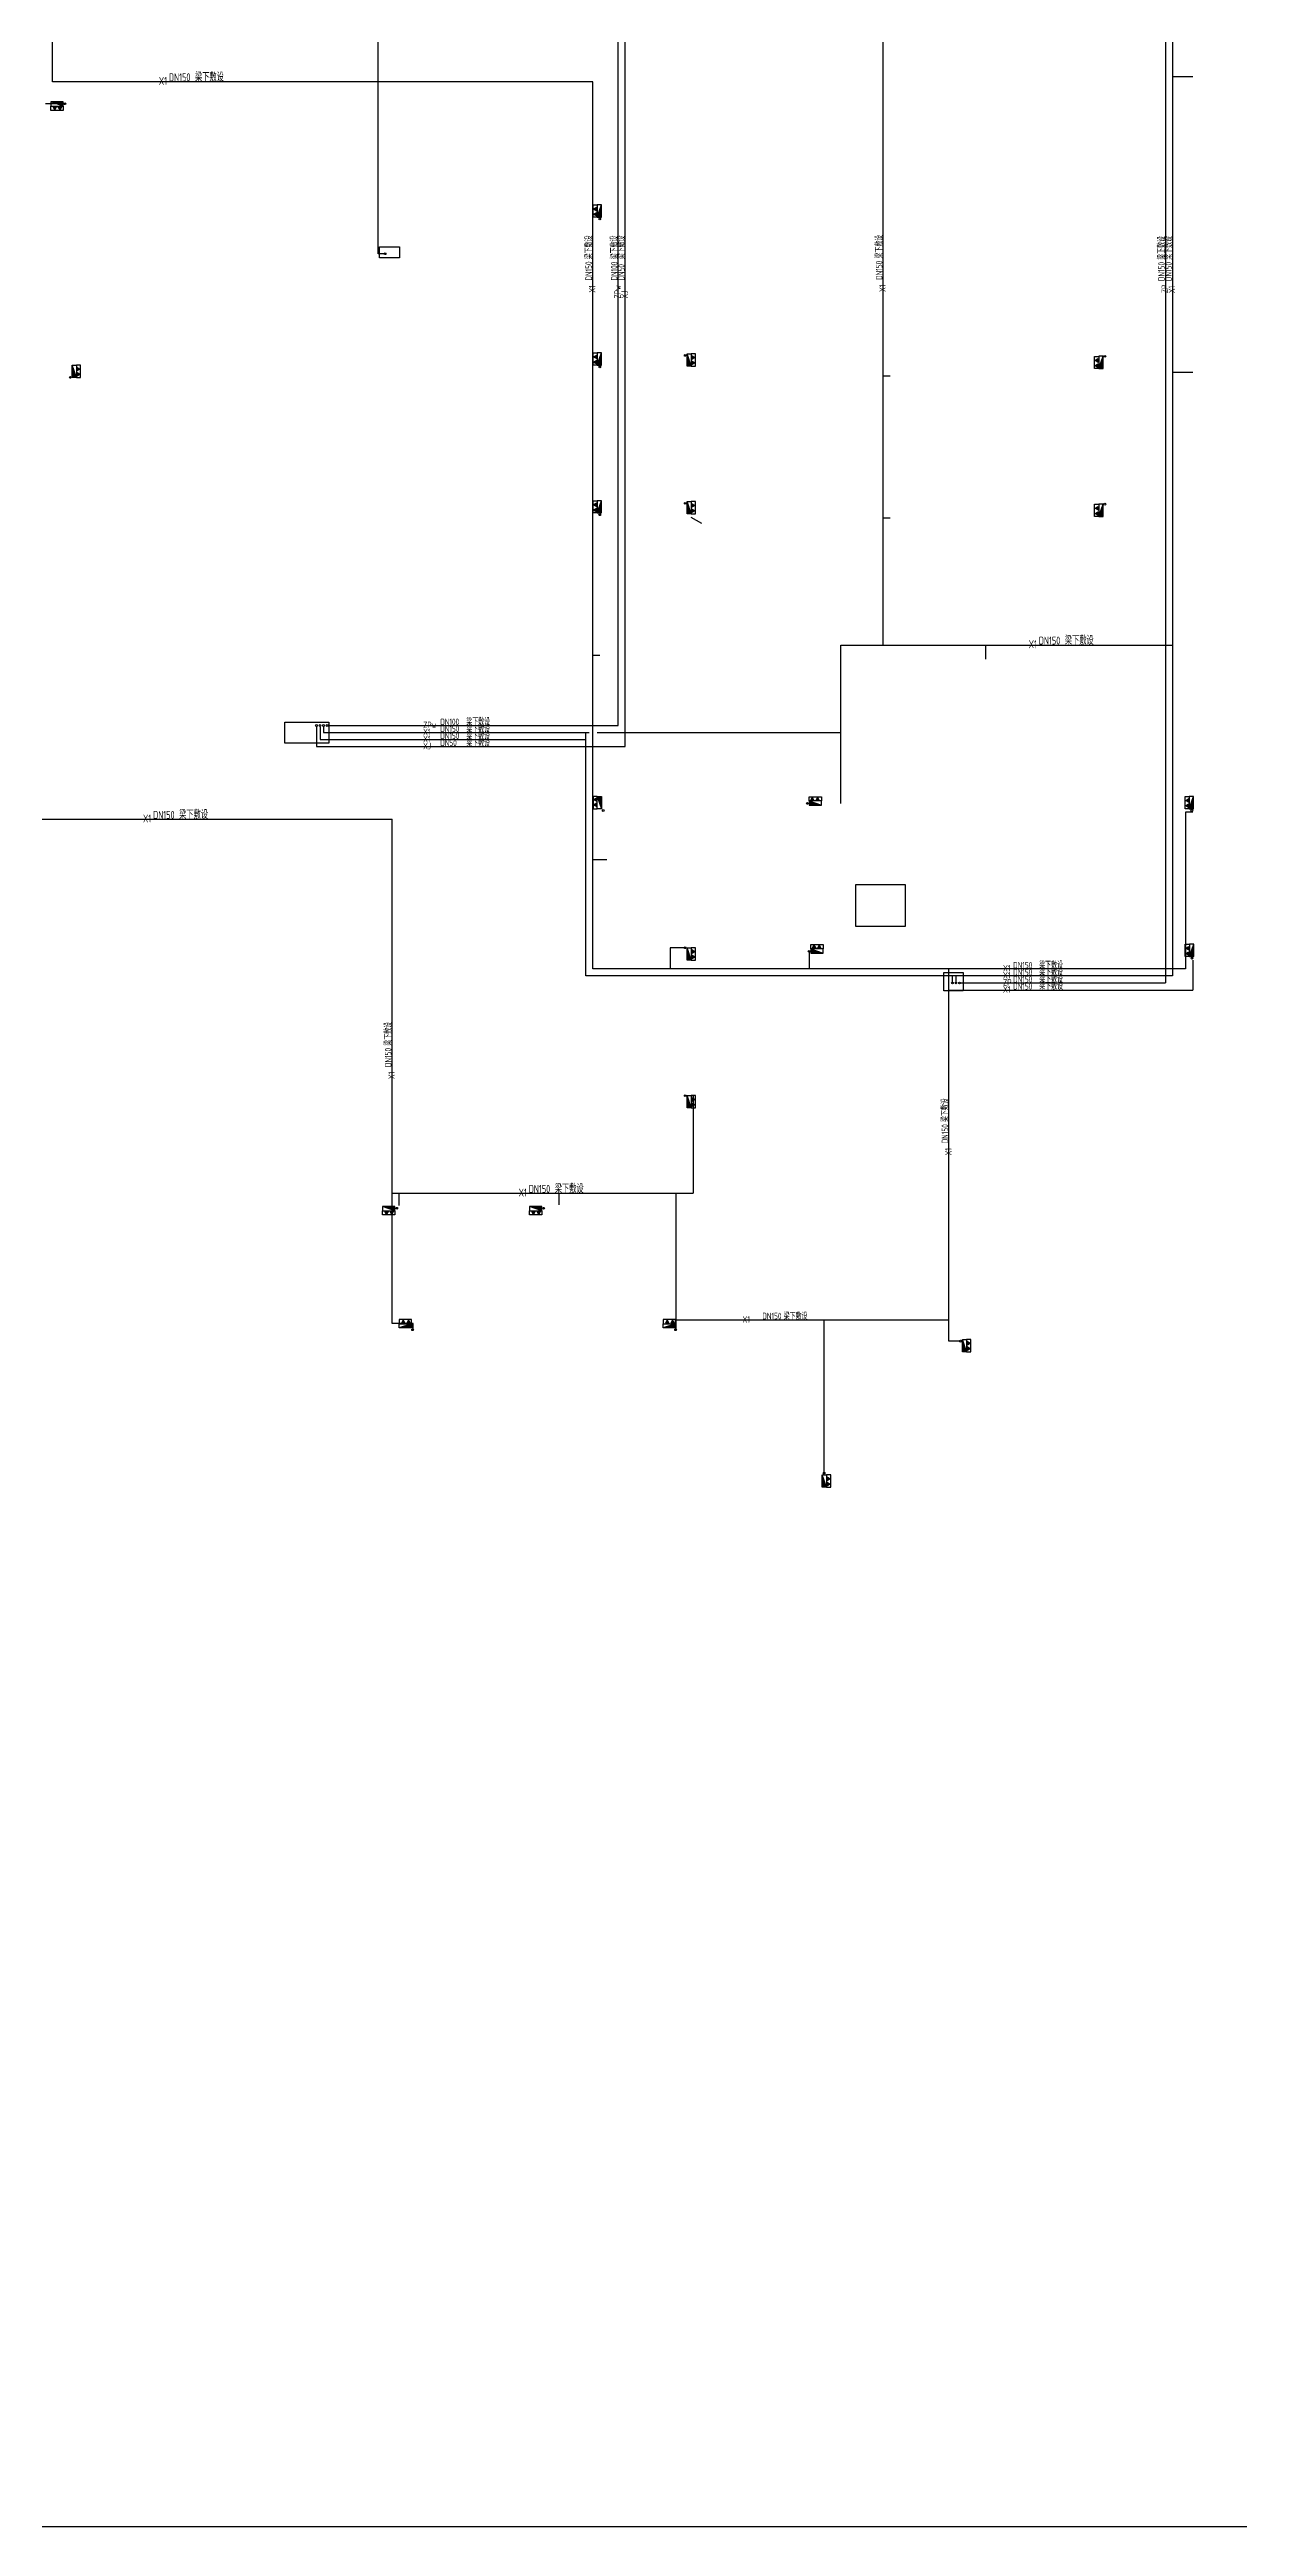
# Model space of a CAD drawing. Extents: x 2846332837 to 2848710837, y 2099491259 to 2101191259.
# Drawn here: x 2847476124 to 2847543759, y 2099999451 to 2100140166 of the extents above; entities that cross this region are included whole.
import ezdxf
from ezdxf.enums import TextEntityAlignment as Align

# ---------------------------------------------------------------- set-up
doc = ezdxf.new("R2010")
doc.units = 0
doc.header["$LTSCALE"] = 500
doc.header["$MEASUREMENT"] = 0
doc.linetypes.add('CONTINOUS', pattern=[0])
doc.linetypes.add('DASHDOT', pattern=[25.4, 12.7, -6.35, 0, -6.35])
doc.layers.get('0').update_dxf_attribs({"color": 9, "linetype": 'CONTINUOUS'})
for name, color, linetype in [('C-SHET-LOGK', 9, 'CONTINUOUS'), ('C-SHET-SHET', 144, 'CONTINUOUS'), ('W-FRPT-HYDT', 140, 'CONTINUOUS'), ('W-FRPT-HYDT-DIMS', 61, 'CONTINUOUS'), ('W-FRPT-HYDT-EQPM', 60, 'CONTINUOUS'), ('W-FRPT-HYDT-PIPE', 1, 'CONTINUOUS'), ('W-FRPT-SPRL-PIPE', 2, 'CONTINUOUS'), ('W-RAIN-NOTE', 60, 'CONTINUOUS'), ('W-RAIN-PIPE', 6, 'DASHDOT'), ('W-WSUP-COOL-PIPE', 3, 'CONTINUOUS')]:
    doc.layers.add(name, color=color, linetype=linetype)
doc.styles.get("Standard").update_dxf_attribs({"font": 'Tssdeng.shx', "width": 0.7, "bigfont": 'Tssdchn.shx'})
doc.styles.add('TH-STYLE3', font='tssdeng.shx', dxfattribs={"width": 0.7, "bigfont": 'tssdchn.shx'})

# ---------------------------------------------------------------- blocks, each defined once
blk = doc.blocks.new('室内消火栓平面1')
blk.add_hatch(color=256).paths.add_polyline_path([(0, 240), (700, 0), (0, 0)])
for p, q in [((0, 240), (0, 0)), ((700, 240), (0, 240)), ((0, 240), (700, 0)), ((0, 0), (700, 0)), ((700, 0), (700, 240))]:
    blk.add_line(p, q)
blk = doc.blocks.new('y6y5')
at = {"layer": 'W-FRPT-HYDT', "linetype": 'CONTINOUS'}
h = blk.add_hatch(dxfattribs=at)
h.set_pattern_fill('ANSI31', color=256, scale=150, angle=89.68542, style=0)
h.set_pattern_definition([(224.6854154676, (-6344295281.336, -1561614377.398), (-13.185257763027, 13.330846849414), [])])
h.paths.add_polyline_path([(82037, 131854), (82111, 131854), (82111, 131922), (82037, 131922)])
h = blk.add_hatch(dxfattribs=at)
h.set_pattern_fill('ANSI31', color=256, scale=150, angle=89.68542, style=0)
h.set_pattern_definition([(134.6854154676, (-6344299508.704, -1562384306.763), (-13.330846849414, -13.185257763027), [])])
h.paths.add_polyline_path([(82411, 131854), (82337, 131854), (82337, 131922), (82411, 131922)])
for p, q in [((82074, 132003), (81974, 131830)), ((82174, 131830), (81974, 131830)), ((82074, 132003), (82174, 131830)), ((82374, 132003), (82274, 131830)), ((82274, 131830), (82474, 131830)), ((82374, 132003), (82474, 131830))]:
    blk.add_line(p, q, dxfattribs=at)
for points in [[(82549, 131796), (82549, 132036), (81849, 132036), (81849, 131796)], [(82037, 131854), (82111, 131854), (82111, 131922), (82037, 131922)], [(82411, 131854), (82337, 131854), (82337, 131922), (82411, 131922)]]:
    blk.add_lwpolyline(points, close=True, dxfattribs=at)
blk = doc.blocks.new('13234')
at = {"layer": 'W-RAIN-PIPE'}
for points in [[(2100163187.123678, -2847493298.17149), (2100164237.12368, -2847493298.17149), (2100164237.12368, -2847494398.171497), (2100163187.123678, -2847494398.171497)], [(2100158187.12368, -2847496598.17148), (2100160587.12368, -2847496598.171479), (2100160587.123681, -2847499398.17148), (2100158187.12368, -2847499398.171479)], [(2100088837.123679, -2847521948.171492), (2100090137.123677, -2847521948.171492), (2100090137.123677, -2847524748.171492), (2100088837.123679, -2847524748.171492)], [(2100090337.123678, -2847521948.171491), (2100092737.123678, -2847521948.171491), (2100092737.123678, -2847524748.171491), (2100090337.123678, -2847524748.171492)], [(2100148962.124874, -2847529348.171492), (2100150162.124874, -2847529348.171492), (2100150162.124874, -2847531848.171492), (2100148962.124875, -2847531848.171492)]]:
    blk.add_lwpolyline(points, close=True, dxfattribs=at)
blk = doc.blocks.new('SH_THAPE_A0L')
blk.add_lwpolyline([(0, 0), (1189, 0), (1189, 841), (0, 841)], close=True)
at = {"const_width": 1.4}
blk.add_lwpolyline([(25, 831), (25, 10), (1179, 10), (1179, 831)], close=True, dxfattribs=at)
at = {"layer": 'C-SHET-LOGK'}
blk.add_attdef('作废标记', text='', height=600, dxfattribs=at).set_placement((589.5, 467), align=Align.MIDDLE_CENTER)

msp = doc.modelspace()

# ---------------------------------------------------------------- linework, layer by layer
msp.add_lwpolyline([(2847513204.678, 2100113236.7576), (2847512598.460218, 2100113586.757601)])
at = {"layer": 'W-FRPT-HYDT-EQPM'}
for centre in [(2847476998.441069, 2100137086.758115), (2847507398.441091, 2100130536.758107), (2847495198.441108, 2100128565.335526), (2847507398.441149, 2100122136.758103), (2847512258.712572, 2100122786.757591), (2847536108.207819, 2100122736.757521), (2847477308.207932, 2100121536.75788), (2847507398.441089, 2100113736.758092), (2847512258.712546, 2100114386.757594), (2847536108.207783, 2100114336.757522), (2847491298.441094, 2100101761.756922), (2847491498.441093, 2100101761.756922), (2847491698.441092, 2100101761.756922), (2847491898.441093, 2100101761.756922), (2847507598.441076, 2100096936.758121), (2847519198.441049, 2100097336.758116), (2847541048.441116, 2100096936.758115), (2847512258.207943, 2100089136.705944), (2847519298.441102, 2100088936.758103), (2847541058.207941, 2100088536.758114), (2847527448.44109, 2100087136.758123), (2847527648.44109, 2100087136.758123), (2847527848.441091, 2100087136.758123), (2847512258.20792, 2100080736.705943), (2847495858.164244, 2100074336.758122), (2847504208.164258, 2100074336.758121), (2847496758.164244, 2100067436.758093), (2847511708.154207, 2100067436.758064), (2847527908.441093, 2100066786.758107), (2847520148.441098, 2100059286.775394)]:
    msp.add_circle(centre, 50, dxfattribs=at)
at = {"layer": 'W-FRPT-HYDT-PIPE'}
for points in [[(2847476298.441103, 2100138336.758094), (2847476298.441106, 2100200036.758105)], [(2847539948.479897, 2100172136.758101), (2847539948.47989, 2100087536.758121)], [(2847523498.441097, 2100106336.758128), (2847523498.441099, 2100148136.758101)], [(2847506998.441097, 2100138336.758247), (2847476298.441103, 2100138336.758094)], [(2847506998.441095, 2100087936.758124), (2847506998.441098, 2100138336.758247)], [(2847541098.441093, 2100138617.31304), (2847539948.479894, 2100138617.313038)], [(2847476998.441069, 2100137086.758115), (2847475898.441103, 2100137086.758115)], [(2847507398.44107, 2100130772.638379), (2847506998.441097, 2100130772.638379)], [(2847507398.441004, 2100122372.638377), (2847506998.441097, 2100122372.638378)], [(2847523898.441088, 2100121617.313044), (2847523498.441098, 2100121617.313044)], [(2847541098.441085, 2100121817.31304), (2847539948.479892, 2100121817.31304)], [(2847523898.441087, 2100113536.761947), (2847523498.441097, 2100113536.761947)], [(2847507398.441005, 2100105736.758148), (2847506998.441096, 2100105736.758148)], [(2847521098.466937, 2100097336.771554), (2847521098.466937, 2100106336.758128)], [(2847521098.466937, 2100106336.758128), (2847539948.47989, 2100106336.758126)], [(2847529348.441084, 2100105536.75817), (2847529348.441084, 2100106336.758127)], [(2847491498.441092, 2100101711.756922), (2847491498.441092, 2100100961.756922)], [(2847491498.441092, 2100100961.756922), (2847506598.441095, 2100100961.75692)], [(2847491698.441092, 2100101711.756922), (2847491698.441091, 2100101361.756922)], [(2847491698.441091, 2100101361.756922), (2847506598.441099, 2100101361.756921)], [(2847506598.441095, 2100087536.758125), (2847506598.441096, 2100101361.756921)], [(2847506598.441099, 2100101361.756921), (2847506798.44109, 2100101361.75692)], [(2847507245.914602, 2100101361.75692), (2847521098.466941, 2100101361.756919)], [(2847540698.441081, 2100096836.79039), (2847540698.441081, 2100087936.758121)], [(2847541098.46698, 2100096836.79039), (2847540698.441081, 2100096836.79039)], [(2847475498.441049, 2100096436.758014), (2847495598.44106, 2100096436.758013)], [(2847495598.441058, 2100067786.758169), (2847495598.441061, 2100096436.758013)], [(2847507798.44102, 2100094136.758113), (2847506998.441095, 2100094136.758114)], [(2847512298.441097, 2100089136.758126), (2847511398.441097, 2100089136.758126), (2847511398.441096, 2100087936.758124)], [(2847519298.441101, 2100088936.758103), (2847519298.4411, 2100087936.758123)], [(2847541098.441082, 2100088436.70335), (2847541098.441078, 2100086736.758123)], [(2847539948.47989, 2100087536.758121), (2847506598.441095, 2100087536.758125)], [(2847540698.441081, 2100087936.758121), (2847506998.441095, 2100087936.758124)], [(2847527248.441094, 2100066786.758107), (2847527248.441095, 2100087936.758123)], [(2847539948.47989, 2100087536.758121), (2847527248.441095, 2100087536.758122)], [(2847527448.44109, 2100087186.758123), (2847527448.441089, 2100087536.758123)], [(2847527648.44109, 2100087186.758123), (2847527648.441089, 2100087536.758123)], [(2847527248.441095, 2100086736.758124), (2847541098.441081, 2100086736.758123)], [(2847512298.441096, 2100080736.758125), (2847512698.441096, 2100080736.758125), (2847512698.441095, 2100075186.758116)], [(2847495598.44106, 2100075186.758118), (2847512698.441095, 2100075186.758116)], [(2847495998.441059, 2100074486.758115), (2847495998.441059, 2100075186.758117)], [(2847505098.441089, 2100074526.758138), (2847505098.441088, 2100075186.758117)], [(2847511748.441177, 2100067386.75822), (2847511748.441176, 2100075186.758117)], [(2847496798.44107, 2100067386.758168), (2847496798.441069, 2100067786.758169), (2847495598.441057, 2100067786.758169)], [(2847527248.441095, 2100067986.75813), (2847511748.441177, 2100067986.758131)], [(2847520148.441098, 2100059286.775394), (2847520148.441098, 2100067986.75813)], [(2847527908.441093, 2100066786.758107), (2847527248.441094, 2100066786.758107)]]:
    msp.add_lwpolyline(points, dxfattribs=at)
at = {"layer": 'W-FRPT-SPRL-PIPE'}
for points in [[(2847494798.441108, 2100128565.335526), (2847494798.441113, 2100172136.758105)], [(2847539548.479897, 2100171236.758101), (2847539548.47989, 2100087136.758122)], [(2847508448.441073, 2100101761.75692), (2847508448.441081, 2100170936.758104)], [(2847495148.441108, 2100128565.335526), (2847494798.441108, 2100128565.335526)], [(2847491948.441093, 2100101761.756922), (2847508448.441073, 2100101761.75692)], [(2847527898.441091, 2100087136.758123), (2847539548.47989, 2100087136.758122)]]:
    msp.add_lwpolyline(points, dxfattribs=at)
at = {"layer": 'W-RAIN-PIPE'}
msp.add_lwpolyline([(2847494883.362251, 2100128961.756921), (2847496020.104246, 2100128961.756921), (2847496020.104246, 2100128330.738597), (2847494883.36225, 2100128330.738597)], close=True, dxfattribs=at)
at = {"layer": 'W-WSUP-COOL-PIPE'}
for points in [[(2847508848.441072, 2100100561.756919), (2847508848.44108, 2100172136.758104)], [(2847491298.441094, 2100101711.756923), (2847491298.441092, 2100100561.756921)], [(2847491298.441093, 2100100561.756921), (2847508848.441072, 2100100561.75692)]]:
    msp.add_lwpolyline(points, dxfattribs=at)

# ---------------------------------------------------------------- block references
at = {"layer": 'C-SHET-SHET', "xscale": 299.9999999999999, "yscale": 299.9999999999999, "zscale": 299.9999999999999, "rotation": 359.9999999944683}
msp.add_blockref('SH_THAPE_A0L', (2847307969.664931, 2099999450.755232), dxfattribs=at)
at = {"layer": 'W-FRPT-HYDT'}
for p, rotation in [((2847476898.441069, 2100137186.758116), 179.9999997333651), ((2847507498.441089, 2100130636.758122), 90.0000003645321), ((2847507498.441148, 2100122236.758117), 90.0000003645321), ((2847536008.207561, 2100122036.757533), 90.00000094405235), ((2847507498.441088, 2100113836.758107), 90.0000003645321), ((2847536008.207525, 2100113636.757534), 90.00000094405235), ((2847519298.441051, 2100097236.758118), 1.331734271271652e-06), ((2847541148.441115, 2100097036.758116), 90.00000094405235), ((2847519398.441103, 2100088836.758105), 9.488338546545668e-07), ((2847541158.20794, 2100088636.758115), 90.00000094405235), ((2847495758.164233, 2100074436.758121), 180.0000006692724), ((2847504108.164252, 2100074436.758146), 180.0000006692724)]:
    msp.add_blockref('室内消火栓平面1', p, dxfattribs=dict(at, rotation=rotation))
at = {"layer": 'W-FRPT-HYDT', "xscale": -1}
for p, rotation in [((2847477408.207931, 2100121536.757884), 270.0000002541453), ((2847512358.460234, 2100122186.757606), 269.9999998931044), ((2847512358.460209, 2100113786.757609), 269.9999998931044), ((2847507498.441074, 2100097736.758123), 90.00000027130035), ((2847512358.207933, 2100088436.705942), 269.9999989567839), ((2847512358.20791, 2100080036.705941), 269.9999989567839), ((2847496698.441107, 2100067536.758093), 6.667006147154098e-07), ((2847511708.154119, 2100067536.758056), 359.9999989567839), ((2847528008.441087, 2100066186.758106), 269.9999993696794), ((2847520048.44109, 2100058486.775393), 269.9999993696794)]:
    msp.add_blockref('室内消火栓平面1', p, dxfattribs=dict(at, rotation=rotation))
at = {"layer": 'W-RAIN-NOTE', "xscale": -1}
for p, rotation in [((2847394349.836837, 2100268742.388571), 179.9999996659272), ((2847639054.070634, 2100213185.363804), 90.0000002970941), ((2847639054.070693, 2100204785.363799), 90.0000002970941), ((2847667563.836271, 2100204585.364546), 90.00000087661438), ((2847639054.070633, 2100196385.363789), 90.0000002970941), ((2847667563.836236, 2100196185.364546), 90.00000087661438), ((2847601847.048954, 2099965681.129966), 1.264296267677878e-06), ((2847672704.069826, 2100179585.365128), 90.00000087661438), ((2847601947.048126, 2099957281.129401), 8.813959162523589e-07), ((2847672713.83665, 2100171185.365128), 90.00000087661438), ((2847413209.557851, 2100205992.387228), 180.0000006018344), ((2847421559.557871, 2100205992.387252), 180.0000006018344)]:
    msp.add_blockref('y6y5', p, dxfattribs=dict(at, rotation=rotation))
at = {"layer": 'W-RAIN-NOTE'}
for p, rotation in [((2847345852.577494, 2100204085.362144), 270.0000003215832), ((2847380802.830318, 2100204735.362696), 269.9999999605423), ((2847380802.830293, 2100196335.3627), 269.9999999605423), ((2847639054.071536, 2100015188.153901), 90.00000033873823), ((2847380802.579366, 2100170985.313182), 269.9999990242218), ((2847380802.579342, 2100162585.31318), 269.9999990242218), ((2847414149.837793, 2099935981.127062), 7.341386117551456e-07), ((2847429159.546879, 2099935981.129488), 359.9999990242217), ((2847396452.811924, 2100148735.364398), 269.9999994371174), ((2847388492.811927, 2100141035.381685), 269.9999994371174)]:
    msp.add_blockref('y6y5', p, dxfattribs=dict(at, rotation=rotation))
at = {"layer": 'W-RAIN-PIPE', "rotation": 269.9999999884647}
msp.add_blockref('13234', (5695021347.035409, 4200250923.308505), dxfattribs=at)

# ---------------------------------------------------------------- texts
at = {"layer": 'W-FRPT-HYDT-DIMS', "style": 'TH-STYLE3', "width": 0.7}
for s, height, rotation, p in [('梁下敷设', 450, 0.0000031202, (2847484394.838762, 2100138362.73627)), ('X1', 450, 0.0000031202, (2847482338.015331, 2100138155.36246)), ('DN150', 450, 0.0000031202, (2847482913.073236, 2100138362.73627)), ('梁下敷设', 370, 90.0000006988, (2847506971.857399, 2100128254.26686)), ('梁下敷设', 370, 90.0000006988, (2847508421.857378, 2100128254.26686)), ('梁下敷设', 370, 90.0000006988, (2847508821.857377, 2100128254.26686)), ('梁下敷设', 370, 90.0000006988, (2847523478.751318, 2100128294.321396)), ('梁下敷设', 370, 90.0000006988, (2847539521.896194, 2100128224.912557)), ('梁下敷设', 370, 90.0000006988, (2847539921.896194, 2100128224.912557)), ('DN150', 370, 90.0000006988, (2847506953.982131, 2100127038.899847)), ('DN100', 370, 90.0000006988, (2847508403.982109, 2100127038.899847)), ('DN50', 370, 90.0000006988, (2847508803.982108, 2100127038.899847)), ('DN150', 370, 90.0000006988, (2847523460.87605, 2100127078.954383)), ('DN150', 370, 90.0000006988, (2847539504.020924, 2100127009.545543)), ('DN150', 370, 90.0000006988, (2847539904.020925, 2100127009.545543)), ('X1', 370, 90.0000006988, (2847507146.85067, 2100126354.030107)), ('ZPw', 370, 90.0000006988, (2847508596.850648, 2100126022.090379)), ('XJ', 370, 90.0000006988, (2847508996.850647, 2100126022.090379)), ('X1', 370, 90.0000006988, (2847523653.744589, 2100126394.084644)), ('ZP', 370, 90.0000006988, (2847539696.889464, 2100126324.675804)), ('X1', 370, 90.0000006988, (2847540096.889464, 2100126324.675804)), ('X1', 450, 0.0000031202, (2847531777.862514, 2100106155.362459)), ('DN150', 450, 0.0000031202, (2847532352.920419, 2100106362.736269)), ('梁下敷设', 450, 0.0000031202, (2847533834.685946, 2100106362.736269)), ('X1', 370, 0.0000031202, (2847497359.346845, 2100100812.819767)), ('ZPw', 370, 0.0000031202, (2847497359.346846, 2100101613.577855)), ('X1', 370, 0.0000031202, (2847497359.346846, 2100101212.819768)), ('DN100', 370, 0.0000031202, (2847498332.938964, 2100101787.735063)), ('DN150', 370, 0.0000031202, (2847498332.938964, 2100101396.081163)), ('DN150', 370, 0.0000031202, (2847498332.938964, 2100100996.081163)), ('DN50', 370, 0.0000031202, (2847498332.938964, 2100100596.081163)), ('梁下敷设', 370, 0.0000031202, (2847499814.70449, 2100101368.47985)), ('梁下敷设', 370, 0.0000031202, (2847499814.70449, 2100100968.47985)), ('梁下敷设', 370, 0.0000031202, (2847499814.704491, 2100101787.735063)), ('梁下敷设', 370, 0.0000031202, (2847499814.704491, 2100100568.47985)), ('XJ', 370, 0.0000031202, (2847497359.346844, 2100100412.819767)), ('X1', 450, 0.0000031202, (2847481437.50985, 2100096255.362345)), ('DN150', 450, 0.0000031202, (2847482012.567753, 2100096462.736155)), ('梁下敷设', 450, 0.0000031202, (2847483494.333281, 2100096462.736156)), ('DN150', 370, 0.0000031202, (2847530896.007387, 2100087962.736264)), ('梁下敷设', 370, 0.0000031202, (2847532377.772914, 2100087962.736264)), ('X1', 370, 0.0000031202, (2847530320.949481, 2100087388.579056)), ('ZP', 370, 0.0000031202, (2847530320.949481, 2100086988.579057)), ('X1', 370, 0.0000031202, (2847530320.949481, 2100086588.579058)), ('X1', 370, 0.0000031202, (2847530320.949482, 2100087788.579055)), ('DN150', 370, 0.0000031202, (2847530896.007386, 2100087562.736264)), ('DN150', 370, 0.0000031202, (2847530896.007386, 2100087162.736265)), ('DN150', 370, 0.0000031202, (2847530896.007386, 2100086762.736266)), ('梁下敷设', 370, 0.0000031202, (2847532377.772913, 2100087562.736264)), ('梁下敷设', 370, 0.0000031202, (2847532377.772913, 2100087162.736265)), ('梁下敷设', 370, 0.0000031202, (2847532377.772913, 2100086762.736266)), ('梁下敷设', 370, 90.0000006988, (2847495571.857361, 2100083573.891914)), ('DN150', 370, 90.0000006988, (2847495553.982092, 2100082358.5249)), ('X1', 370, 90.0000006988, (2847495746.850632, 2100081673.655161)), ('梁下敷设', 370, 90.0000006988, (2847527221.857398, 2100079241.079988)), ('DN150', 370, 90.0000006988, (2847527203.982128, 2100078025.712974)), ('X1', 370, 90.0000006988, (2847527396.850668, 2100077340.843235)), ('DN150', 450, 0.0000031202, (2847503361.877242, 2100075212.736259)), ('梁下敷设', 450, 0.0000031202, (2847504843.642769, 2100075212.736259)), ('X1', 450, 0.0000031202, (2847502786.819337, 2100075005.362449)), ('X1', 370, 0.0000031202, (2847515514.823372, 2100067837.743028)), ('DN150', 370, 0.0000031202, (2847516640.87043, 2100068030.611539)), ('梁下敷设', 370, 0.0000031202, (2847517856.237443, 2100068012.736272))]:
    msp.add_text(s, height=height, rotation=rotation, dxfattribs=at).set_placement(p)

doc.saveas('drawing.dxf')
